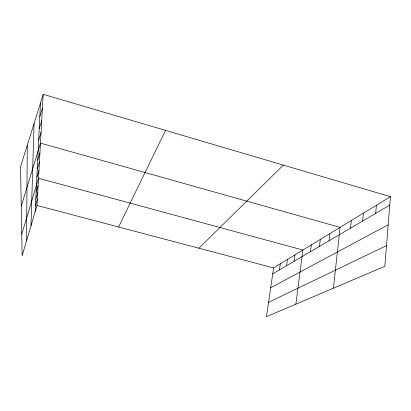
<?xml version="1.0" encoding="UTF-8"?>
<svg xmlns="http://www.w3.org/2000/svg" width="411" height="411" viewBox="0 0 411 411"><rect width="100%" height="100%" fill="white"/><g stroke="black" fill="none" stroke-linecap="round" stroke-linejoin="round"><path stroke-width="0.62" d="M26.53 240.918L27.301 145.145M30.964 225.906L34.072 123.485M35.192 211.583L40.468 103.027M43.191 94.314L20.55 166.743L22.153 255.755L37.005 205.449L43.191 94.314L390.45 196.679L384.819 266.323L266.456 316.686L273.572 267.921L390.45 196.679M375.68 213.366L376.404 205.238M362.641 221.026L363.396 213.165M350.532 228.141L351.318 220.527M333.413 288.198L340.077 227.381L40.473 143.11L21.259 206.178M329.052 240.764L329.879 233.597M319.481 246.389L320.323 239.423M310.495 251.671L311.343 244.894M295.858 304.176L302.897 250.042L38.521 178.246L21.762 234.229M294.071 261.319L294.934 254.897M286.549 265.737L287.417 259.48M279.439 269.919L280.307 263.816M35.485 205.531L37.35 199.237M35.798 199.114L37.714 192.661M36.132 192.297L38.105 185.674M37.257 169.065L39.43 161.872M36.856 177.321L38.958 170.324M37.689 160.228L39.934 152.82M38.66 140.218L41.074 132.342M39.215 128.828L41.722 120.695M39.816 116.477L42.425 108.062M118.584 226.99L165.535 130.379M198.939 248.213L283.349 165.109M272.704 273.875L389.772 205.084M270.674 287.772L388.179 224.802M268.553 302.321L386.494 245.619M37.005 205.449L273.572 267.921"/></g></svg>
